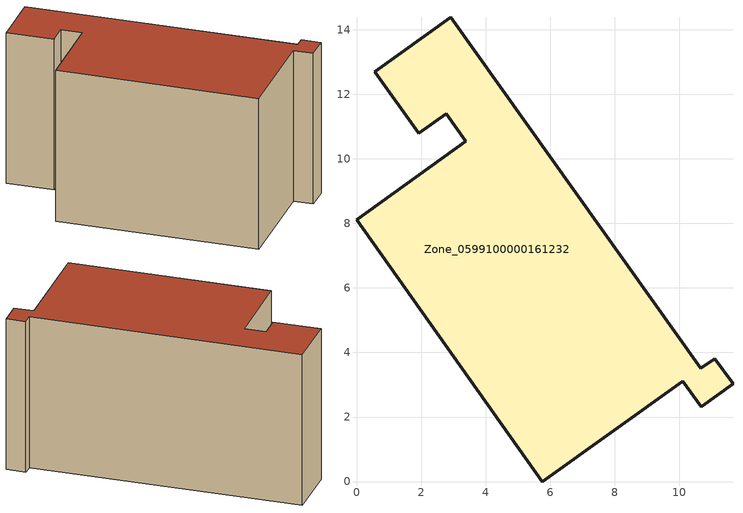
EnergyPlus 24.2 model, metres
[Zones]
Zone_0599100000161232
 floor ground (C_G): 2.92,14.38 10.67,3.51 11.1,3.81 11.66,3.02 10.68,2.32 10.11,3.11 5.76,0 0,8.11 3.39,10.55 2.78,11.4 1.93,10.79 0.56,12.7 z0
 wall outside (C_F): 11.66,3.02 11.1,3.81 10.67,3.51 2.92,14.38 0.56,12.7 1.93,10.79 2.78,11.4 3.39,10.55 0,8.11 5.76,0 10.11,3.11 10.68,2.32 11.66,3.02 z0:7.82
 roof outside (C_R): 10.67,3.51 2.92,14.38 0.56,12.7 1.93,10.79 2.78,11.4 3.39,10.55 0,8.11 5.76,0 10.11,3.11 10.68,2.32 11.66,3.02 11.1,3.81 z7.82
[BUILDING]
Pand.0599100000161232: North Axis=0; Terrain=City; Loads Convergence Tolerance Value=0.04; Temperature Convergence Tolerance Value=0.4; Solar Distribution=FullExterior; Maximum Number of Warmup Days=25; Minimum Number of Warmup Days=1
[Site:Location]
Rotterdam.The.Hague.AP_ZH_NLD Design_Conditions: Latitude=51.96; Longitude=4.45; Time Zone=1; Elevation=-4.5
[SITE:GROUNDTEMPERATURE:BUILDINGSURFACE]
18, 18, 18, 18, 18, 18, 18, 18, 18, 18, 18, 18
[MATERIAL] Thermal Absorptance=0.9; Solar Absorptance=0.7; Visible Absorptance=0.7
Name | Roughness | Thickness | Conductivity | Density | Specific Heat
G.TC.1975-1991 | MediumSmooth | 0.15 | 0.288461 | 540 | 1210
F.TC.1975-1991 | Rough | 0.3 | 0.230769 | 1920 | 840
R.TC.1975-1991 | MediumRough | 0.2 | 0.153846 | 1500 | 1000
[CONSTRUCTION]
C_G: G.TC.1975-1991
C_F: F.TC.1975-1991
C_R: R.TC.1975-1991
[ZONE]
Zone_0599100000161232: Type=1; Multiplier=1; Ceiling Height=Autocalculate; Volume=Autocalculate; Floor Area=autocalculate; Part of Total Floor Area=Yes
[ZONEINFILTRATION:DESIGNFLOWRATE]
Infil_Zone_0599100000161232: Zone or ZoneList or Space or SpaceList=Zone_0599100000161232; Schedule=AlwaysOn; Design Flow Rate Calculation Method=Flow/Area; Flow Rate per Floor Area=0.003; Constant Term Coefficient=1; Temperature Term Coefficient=0; Velocity Term Coefficient=0; Velocity Squared Term Coefficient=0
[HVACTEMPLATE:ZONE:IDEALLOADSAIRSYSTEM]
Zone_0599100000161232: Maximum Heating Supply Air Temperature=50; Minimum Cooling Supply Air Temperature=13; Maximum Heating Supply Air Humidity Ratio=0.0156; Minimum Cooling Supply Air Humidity Ratio=0.0077; Heating Limit=NoLimit; Cooling Limit=NoLimit; Dehumidification Control Type=ConstantSensibleHeatRatio; Cooling Sensible Heat Ratio=0.7; Dehumidification Setpoint=60; Humidification Control Type=None; Humidification Setpoint=30; Outdoor Air Method=None; Outdoor Air Flow Rate per Person=0.00944; Outdoor Air Flow Rate per Zone Floor Area=0; Outdoor Air Flow Rate per Zone=0; Demand Controlled Ventilation Type=None; Outdoor Air Economizer Type=NoEconomizer; Heat Recovery Type=None; Sensible Heat Recovery Effectiveness=0.7; Latent Heat Recovery Effectiveness=0.65
[ZONECONTROL:THERMOSTAT]
ThermostatControl_Zone_0599100000161232: Zone or ZoneList=Zone_0599100000161232; Control Type Schedule=DualSetpointControlType; Control 1=Thermostat_Zone_0599100000161232; Temperature Difference Between Cutout And Setpoint=0
[THERMOSTATSETPOINT:DUALSETPOINT]
Thermostat_Zone_0599100000161232: Heating Setpoint Temperature Schedule=HeatingSetpoint_Zone_0599100000161232; Cooling Setpoint Temperature Schedule=CoolingSetpoint_Zone_0599100000161232
[SCHEDULE:COMPACT]
HeatingSetpoint_Zone_0599100000161232: Through: 12/31, For: AllDays, Until: 24:00, 21
CoolingSetpoint_Zone_0599100000161232: Through: 12/31, For: AllDays, Until: 24:00, 24
DualSetpointControlType: Through: 12/31, For: AllDays, Until: 24:00, 4
AlwaysOn: Through: 12/31, For: AllDays, Until: 24:00, 1
